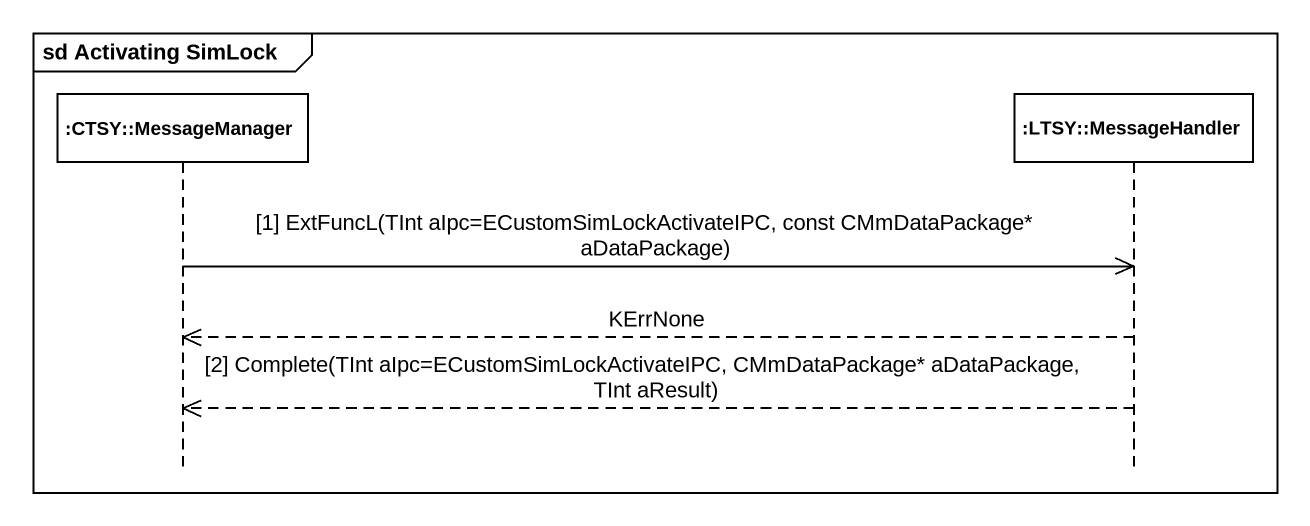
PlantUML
@startuml
mainframe sd Activating SimLock
hide footbox
participant ":CTSY::MessageManager" as CTSY_MessageManager
participant ":LTSY::MessageHandler" as LTSY_MessageHandler

CTSY_MessageManager ->> LTSY_MessageHandler : [1] ExtFuncL(TInt aIpc=ECustomSimLockActivateIPC, const CMmDataPackage* aDataPackage)
LTSY_MessageHandler -->> CTSY_MessageManager : KErrNone
LTSY_MessageHandler -->> CTSY_MessageManager : [2] Complete(TInt aIpc=ECustomSimLockActivateIPC, CMmDataPackage* aDataPackage, TInt aResult)
@enduml
